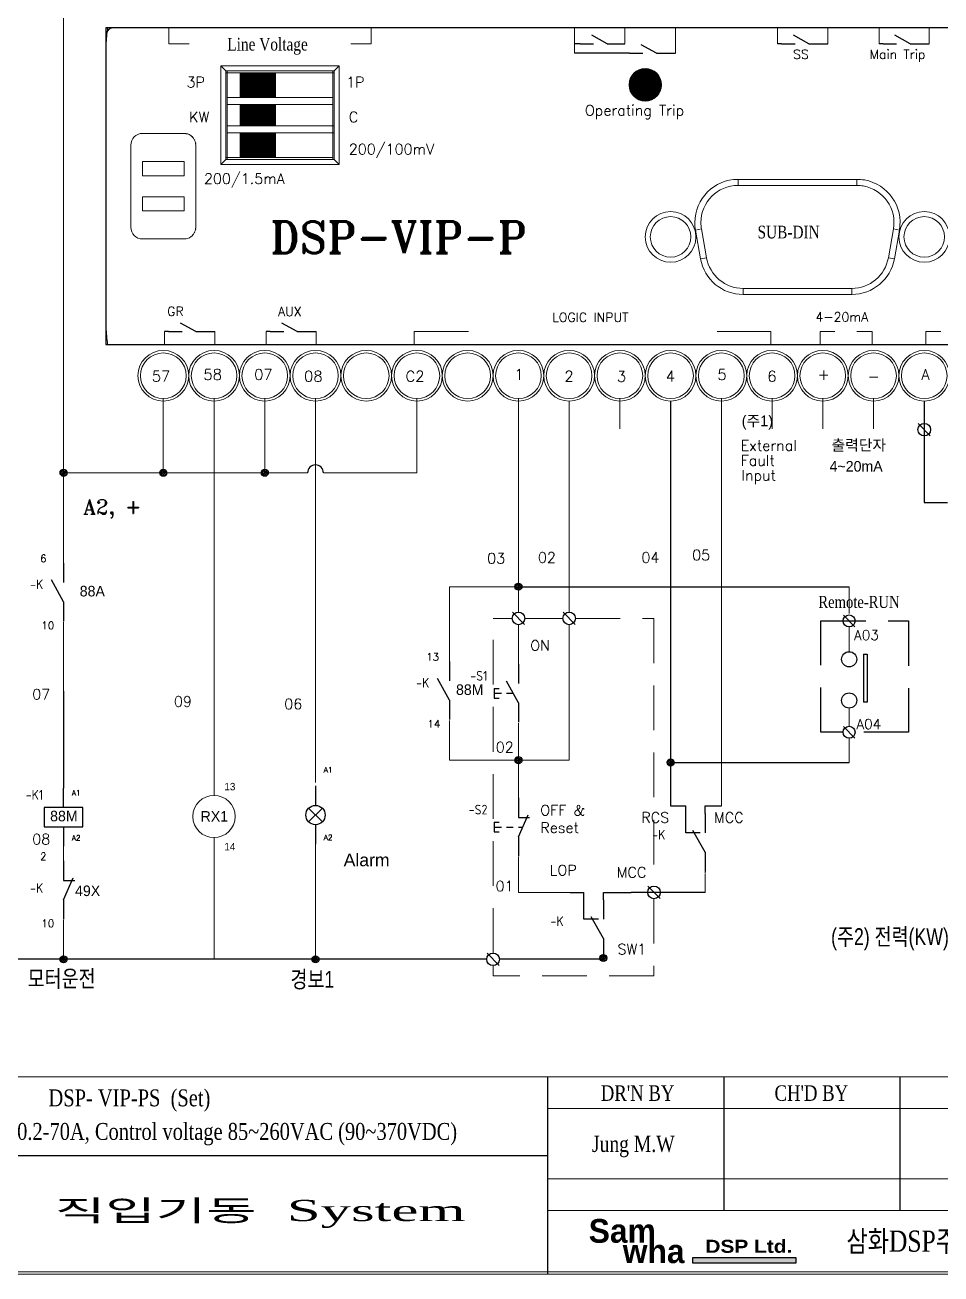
# Model space of a CAD drawing. Header units: millimetres. Extents: x 54 to 1685, y 68 to 1015.
# Drawn here: x 662 to 792, y 379.5 to 556.9 of the extents above; entities that cross this region are included whole.
import ezdxf
from ezdxf.enums import TextEntityAlignment as Align

# ---------------------------------------------------------------- set-up
doc = ezdxf.new("R2010")
doc.units = ezdxf.units.MM
doc.linetypes.add('DASHED2', pattern=[9.525, 6.35, -3.175])
for name, color, linetype in [('40', 7, 'Continuous'), ('70', 7, 'Continuous'), ('SYMS', 7, 'Continuous'), ('TAGS', 150, 'Continuous')]:
    doc.layers.add(name, color=color, linetype=linetype)
doc.styles.add('ROMANS', font='romans')
doc.styles.add('SS', font='batang.ttc', dxfattribs={"width": 0.8})
doc.styles.get("Standard").update_dxf_attribs({"font": 'BareunDotumPro1.ttf'})
doc.styles.add('STYLE2', font='romant.shx')
doc.styles.add('WD_IEC', font='ISOCP2.shx', dxfattribs={"width": 0.9, "height": 4, "bigfont": 'whtmtxt.shx'})
doc.styles.add('굴림체', font='gulim.ttc')

# ---------------------------------------------------------------- blocks, each defined once
blk = doc.blocks.new('VCR21')
for p, q in [((0, 7.5), (0, 2.5)), ((0, -2.5), (-3.12, 3.12)), ((0, -2.5), (0, -7.5))]:
    blk.add_line(p, q)
at = {"style": 'WD_IEC'}
for tag, p in [('INST', (-5.25, 6.75)), ('TAG2', (-5.25, 0.75)), ('LOC', (-5.25, 3.75)), ('XREF', (-5.25, -3.75)), ('DESC1', (-5.25, -6.75)), ('DESC2', (-5.25, -9.75)), ('DESC3', (-5.25, -12.75))]:
    blk.add_attdef(tag, text='', height=2.5, dxfattribs=at).set_placement(p, align=Align.RIGHT)
blk.add_attdef('TERM01', text='', height=2, rotation=90, dxfattribs=at).set_placement((-1, 7.5), align=Align.RIGHT)
at = {"style": 'WD_IEC', "flags": 1}
for tag, p, height in [('X2TERM01', (0, 7.5), 0.32), ('X4LINK', (-2.75, 0), 0.32), ('X1LINK', (-0.5, 0), 0.32), ('CONTACT', (4, -3.5), 1), ('FAMILY', (4, -5), 1), ('COMMON', (5.25, -4.75), 1), ('X8TERM02', (0, -7.5), 0.32)]:
    blk.add_attdef(tag, p, '', height=height, dxfattribs=at)
at = {"style": 'WD_IEC'}
blk.add_attdef('TERM02', (-1, -7.5), '', height=2, rotation=90, dxfattribs=at)
blk = doc.blocks.new('VCR22')
for p, q in [((0, 7.5), (0, 2.5)), ((0, -2.5), (2.5, 3.12)), ((0, 2.5), (2.87, 2.5)), ((0, -2.5), (0, -7.5))]:
    blk.add_line(p, q)
at = {"style": 'WD_IEC'}
for tag, p in [('INST', (-5.25, 5.25)), ('LOC', (-5.25, 2.25)), ('TAG2', (-5.25, -0.75)), ('XREF', (-5.25, -3.75)), ('DESC1', (-5.25, -6.75)), ('DESC2', (-5.25, -9.75)), ('DESC3', (-5.25, -12.75))]:
    blk.add_attdef(tag, text='', height=2.5, dxfattribs=at).set_placement(p, align=Align.RIGHT)
blk.add_attdef('TERM01', text='', height=2, rotation=90, dxfattribs=at).set_placement((-1, 7.5), align=Align.RIGHT)
at = {"style": 'WD_IEC', "flags": 1}
for tag, p, height in [('X2TERM01', (0, 7.5), 0.32), ('X4LINK', (-0.55, 0), 0.32), ('X1LINK', (1.92, 0), 0.32), ('CONTACT', (4, -3.5), 1), ('FAMILY', (4, -5), 1), ('COMMON', (5.25, -4.75), 1), ('X8TERM02', (0, -7.5), 0.32)]:
    blk.add_attdef(tag, p, '', height=height, dxfattribs=at)
at = {"style": 'WD_IEC'}
blk.add_attdef('TERM02', (-1, -7.5), '', height=2, rotation=90, dxfattribs=at)
blk = doc.blocks.new('VPB12')
for p, q in [((0, 7.5), (0, 2.5)), ((-6.25, 1.25), (-6.25, -1.25)), ((-6.25, 1.25), (-5, 1.25)), ((-6.25, 0), (-4.38, 0)), ((-3.12, 0), (-1.39, 0)), ((0, -2.5), (2.5, 3.12)), ((0, 2.5), (2.87, 2.5)), ((0, 0), (1.11, 0)), ((-6.25, -1.25), (-5, -1.25)), ((0, -2.5), (0, -7.5))]:
    blk.add_line(p, q)
at = {"style": 'WD_IEC'}
for tag, p in [('INST', (-8, 10.25)), ('LOC', (-8, 6.75)), ('TAG1', (-8, 3.25)), ('DESC1', (-8, -10.35)), ('DESC2', (-8, -13.85)), ('DESC3', (-8, -17.35))]:
    blk.add_attdef(tag, text='', height=2.5, dxfattribs=at).set_placement(p, align=Align.RIGHT)
blk.add_attdef('TERM01', text='', height=2, rotation=90, dxfattribs=at).set_placement((-1, 7.5), align=Align.RIGHT)
at = {"style": 'WD_IEC', "flags": 1}
for tag, p, height in [('X2TERM01', (0, 7.5), 0.32), ('CONTACT', (0.5, 4.5), 1), ('COMMON', (1.75, 3.25), 1), ('X1LINK', (1.5, 0), 0.32), ('ASSYCODE', (1, -4), 1), ('FAMILY', (1, -5.5), 1), ('CATDESC', (1, -7), 1), ('X8TERM02', (0, -7.5), 0.32)]:
    blk.add_attdef(tag, p, '', height=height, dxfattribs=at)
at = {"style": 'WD_IEC', "flags": 9}
for tag, p in [('MFG', (-8.5, -0.25)), ('CAT', (-8.5, -2.75))]:
    blk.add_attdef(tag, text='', height=1.5, dxfattribs=at).set_placement(p, align=Align.RIGHT)
at = {"style": 'WD_IEC'}
blk.add_attdef('TERM02', (-1, -7.5), '', height=2, rotation=90, dxfattribs=at)
at = {"lineweight": 15, "style": 'WD_IEC'}
blk.add_attdef('XREF', text='', height=2.5, dxfattribs=at).set_placement((-8, -6.35), align=Align.RIGHT)
blk = doc.blocks.new('VPB11')
for p, q in [((0, 7.5), (0, 2.5)), ((-6.25, 1.25), (-6.25, -1.25)), ((-6.25, 1.25), (-5, 1.25)), ((-6.25, 0), (-4.375, 0)), ((0, -2.5), (-3.125, 3.125)), ((-3.125, 0), (-1.389, 0)), ((-6.25, -1.25), (-5, -1.25)), ((0, -2.5), (0, -7.5))]:
    blk.add_line(p, q)
at = {"style": 'WD_IEC'}
for tag, p in [('INST', (-8, 10.25)), ('LOC', (-8, 6.75)), ('TAG1', (-8, 3.25)), ('DESC1', (-8, -10.35)), ('DESC2', (-8, -13.85)), ('DESC3', (-8, -17.35))]:
    blk.add_attdef(tag, text='', height=2.5, dxfattribs=at).set_placement(p, align=Align.RIGHT)
blk.add_attdef('TERM01', text='', height=2, rotation=90, dxfattribs=at).set_placement((-1, 7.5), align=Align.RIGHT)
at = {"style": 'WD_IEC', "flags": 1}
for tag, p, height in [('X2TERM01', (0, 7.5), 0.32), ('CONTACT', (0.5, 4.5), 1), ('COMMON', (1.75, 3.25), 1), ('X1LINK', (0, 0), 0.32), ('ASSYCODE', (1, -4), 1), ('FAMILY', (1, -5.5), 1), ('CATDESC', (1, -7), 1), ('X8TERM02', (0, -7.5), 0.32)]:
    blk.add_attdef(tag, p, '', height=height, dxfattribs=at)
at = {"style": 'WD_IEC', "flags": 9}
for tag, p in [('MFG', (-8.5, -0.25)), ('CAT', (-8.5, -2.75))]:
    blk.add_attdef(tag, text='', height=1.5, dxfattribs=at).set_placement(p, align=Align.RIGHT)
at = {"style": 'WD_IEC'}
blk.add_attdef('TERM02', (-1, -7.5), '', height=2, rotation=90, dxfattribs=at)
at = {"lineweight": 15, "style": 'WD_IEC'}
blk.add_attdef('XREF', text='', height=2.5, dxfattribs=at).set_placement((-8, -6.35), align=Align.RIGHT)
blk = doc.blocks.new('VCR23R')
for p, q in [((-5, 2.5), (-5, 7.5)), ((0, 7.5), (0, 2.5)), ((-1.25, 2.5), (-5, 2.5)), ((0, -2.5), (-3.125, 3.125)), ((0, -2.5), (0, -7.5))]:
    blk.add_line(p, q)
at = {"style": 'WD_IEC'}
for tag, p in [('INST', (-10.25, 6.75)), ('TAG2', (-10.25, 0.75)), ('LOC', (-10.25, 3.75)), ('XREF', (-10.25, -3.75)), ('DESC1', (-10.25, -6.75)), ('DESC2', (-10.25, -9.75)), ('DESC3', (-10.25, -12.75))]:
    blk.add_attdef(tag, text='', height=2.5, dxfattribs=at).set_placement(p, align=Align.RIGHT)
for tag, p in [('TERM03', (-6, 7.5)), ('TERM02', (-1, 7.5))]:
    blk.add_attdef(tag, text='', height=2, rotation=90, dxfattribs=at).set_placement(p, align=Align.RIGHT)
at = {"style": 'WD_IEC', "flags": 1}
for tag, p, height in [('X2TERM03', (-5, 7.5), 0.32), ('X2TERM02', (0, 7.5), 0.32), ('X4LINK', (-3, 0), 0.32), ('X1LINK', (-0.5, 0), 0.32), ('CONTACT', (4, -3.5), 1), ('FAMILY', (4, -5), 1), ('X8TERM01', (0, -7.5), 0.32)]:
    blk.add_attdef(tag, p, '', height=height, dxfattribs=at)
at = {"style": 'WD_IEC'}
blk.add_attdef('TERM01', (-1, -7.5), '', height=2, rotation=90, dxfattribs=at)
blk = doc.blocks.new('VCR1')
for p, q in [((0, 2.5), (0, 7.5)), ((0, -2.5), (0, -7.5))]:
    blk.add_line(p, q)
blk.add_lwpolyline([(-5, 2.5), (-5, -2.5), (5, -2.5), (5, 2.5)], close=True)
at = {"style": 'WD_IEC'}
for tag, p in [('INST', (-5.25, 11.5)), ('LOC', (-5.25, 8)), ('TAG1', (-5.25, 4.5)), ('DESC1', (-5.25, -6.85)), ('DESC2', (-5.25, -10.35)), ('DESC3', (-5.25, -13.85))]:
    blk.add_attdef(tag, text='', height=2.5, dxfattribs=at).set_placement(p, align=Align.RIGHT)
blk.add_attdef('TERM01', text='', height=2, rotation=90, dxfattribs=at).set_placement((-1, 7.5), align=Align.RIGHT)
at = {"style": 'WD_IEC', "flags": 1}
for tag, p, height in [('X2TERM01', (0, 7.5), 0.32), ('X4LINK', (-5, 0), 0.32), ('X1LINK', (5, 0), 0.32), ('ASSYCODE', (1, -4), 1), ('FAMILY', (1, -5.5), 1), ('CATDESC', (1, -7), 1), ('X8TERM02', (0, -7.5), 0.32)]:
    blk.add_attdef(tag, p, '', height=height, dxfattribs=at)
at = {"style": 'WD_IEC', "flags": 9}
for tag, p in [('MFG', (-6, 1)), ('CAT', (-6, -1.5))]:
    blk.add_attdef(tag, text='', height=1.5, dxfattribs=at).set_placement(p, align=Align.RIGHT)
at = {"style": 'WD_IEC'}
blk.add_attdef('TERM02', (-1, -7.5), '', height=2, rotation=90, dxfattribs=at)
at = {"lineweight": 9, "style": 'WD_IEC'}
for tag, p in [('NO', (-5.5, -16.5)), ('NC', (-5.5, -20))]:
    blk.add_attdef(tag, text='', height=2.5, dxfattribs=at).set_placement(p, align=Align.TOP_RIGHT)
for tag, p in [('XREFNO', (-4, -16.5)), ('XREFNC', (-4, -20))]:
    blk.add_attdef(tag, text='', height=2.5, dxfattribs=at).set_placement(p, align=Align.TOP_LEFT)

msp = doc.modelspace()

# ---------------------------------------------------------------- hatches: boundary and pattern name
msp.add_hatch(color=5).paths.add_polyline_path([(756.775, 381.064), (756.775, 381.897), (771.406, 381.897), (771.406, 381.064)])
at = {"layer": '70', "lineweight": 15}
h = msp.add_hatch(dxfattribs=at)
h.set_pattern_fill('ANSI31', color=256, style=0)
h.set_pattern_definition([(45, (-2460.39044, 12863.61303), (-0.0883883476, 0.0883883476), [])])
h.paths.add_polyline_path([(697.573, 550.048), (692.573, 550.048), (692.573, 546.548), (697.573, 546.548)])
h.paths.add_polyline_path([(697.573, 545.548), (692.573, 545.548), (692.573, 542.552), (697.573, 542.552)])
h.paths.add_polyline_path([(697.573, 541.552), (692.573, 541.552), (692.573, 538.052), (697.573, 538.052)])
at = {"layer": '70', "lineweight": 20}
h = msp.add_hatch(dxfattribs=at)
h.set_pattern_fill('ANSI31', color=3, style=0)
h.set_pattern_definition([(45, (-4528.88609, 25251.6529), (-0.08838834765, 0.08838834765), [])])
h.paths.add_polyline_path([(752.338, 548.369, 1), (747.732, 548.369, 1)])
at = {"layer": '70'}
h = msp.add_hatch(dxfattribs=at)
h.set_pattern_fill('ANSI33', color=256, style=0)
h.set_pattern_definition([(45, (1473.3038, 220.82128), (-0.176776695, 0.176776695), []), (45, (1473.48057, 220.82128), (-0.176776695, 0.176776695), [0.125, -0.0625])])
h.paths.add_polyline_path([(667.496, 493.785, 0.4142136), (666.996, 493.285, 0.4142136), (667.496, 492.785)])
h.paths.add_polyline_path([(667.496, 493.785), (667.496, 493.285), (667.996, 493.285, 0.4142136)])
h.paths.add_polyline_path([(667.996, 493.285), (667.496, 493.285), (667.496, 492.785, 0.4142136)])
h = msp.add_hatch(dxfattribs=at)
h.set_pattern_fill('ANSI33', color=256, style=0)
h.set_pattern_definition([(45, (1487.45812, 220.82128), (-0.176776695, 0.176776695), []), (45, (1487.6349, 220.82128), (-0.176776695, 0.176776695), [0.125, -0.0625])])
h.paths.add_polyline_path([(681.65, 493.785, 0.4142136), (681.15, 493.285, 0.4142136), (681.65, 492.785)])
h.paths.add_polyline_path([(681.65, 493.785), (681.65, 493.285), (682.15, 493.285, 0.4142136)])
h.paths.add_polyline_path([(682.15, 493.285), (681.65, 493.285), (681.65, 492.785, 0.4142136)])
h = msp.add_hatch(dxfattribs=at)
h.set_pattern_fill('ANSI33', color=256, style=0)
h.set_pattern_definition([(45, (1501.85457, 220.82128), (-0.176776695, 0.176776695), []), (45, (1502.03135, 220.82128), (-0.176776695, 0.176776695), [0.125, -0.0625])])
h.paths.add_polyline_path([(696.047, 493.785, 0.4142136), (695.547, 493.285, 0.4142136), (696.047, 492.785)])
h.paths.add_polyline_path([(696.047, 493.785), (696.047, 493.285), (696.547, 493.285, 0.4142136)])
h.paths.add_polyline_path([(696.547, 493.285), (696.047, 493.285), (696.047, 492.785, 0.4142136)])
h = msp.add_hatch(dxfattribs=at)
h.set_pattern_fill('ANSI33', color=256, style=0)
h.set_pattern_definition([(45, (1537.85157, 204.65417), (-0.176776695, 0.176776695), []), (45, (1538.02834, 204.65417), (-0.176776695, 0.176776695), [0.125, -0.0625])])
h.paths.add_polyline_path([(732.044, 477.618, 0.4142136), (731.544, 477.118, 0.4142136), (732.044, 476.618)])
h.paths.add_polyline_path([(732.044, 477.618), (732.044, 477.118), (732.544, 477.118, 0.4142136)])
h.paths.add_polyline_path([(732.544, 477.118), (732.044, 477.118), (732.044, 476.618, 0.4142136)])
h = msp.add_hatch(dxfattribs=at)
h.set_pattern_fill('ANSI33', color=256, style=0)
h.set_pattern_definition([(45, (1537.85157, 180.02864), (-0.176776695, 0.176776695), []), (45, (1538.02834, 180.02864), (-0.176776695, 0.176776695), [0.125, -0.0625])])
h.paths.add_polyline_path([(732.044, 452.992, 0.4142136), (731.544, 452.492, 0.4142136), (732.044, 451.992)])
h.paths.add_polyline_path([(732.044, 452.992), (732.044, 452.492), (732.544, 452.492, 0.4142136)])
h.paths.add_polyline_path([(732.544, 452.492), (732.044, 452.492), (732.044, 451.992, 0.4142136)])
h = msp.add_hatch(dxfattribs=at)
h.set_pattern_fill('ANSI33', color=256, style=0)
h.set_pattern_definition([(45, (1559.4415, 179.7013), (-0.176776695, 0.176776695), []), (45, (1559.61827, 179.7013), (-0.176776695, 0.176776695), [0.125, -0.0625])])
h.paths.add_polyline_path([(753.634, 452.665, 0.4142136), (753.134, 452.165, 0.4142136), (753.634, 451.665)])
h.paths.add_polyline_path([(753.634, 452.665), (753.634, 452.165), (754.134, 452.165, 0.4142136)])
h.paths.add_polyline_path([(754.134, 452.165), (753.634, 452.165), (753.634, 451.665, 0.4142136)])
h = msp.add_hatch(dxfattribs=at)
h.set_pattern_fill('ANSI33', color=256, style=0)
h.set_pattern_definition([(45, (1473.30485, 151.7595), (-0.176776695, 0.176776695), []), (45, (1473.48163, 151.7595), (-0.176776695, 0.176776695), [0.125, -0.0625])])
h.paths.add_polyline_path([(667.497, 424.723, 0.4142136), (666.997, 424.223, 0.4142136), (667.497, 423.723)])
h.paths.add_polyline_path([(667.497, 424.723), (667.497, 424.223), (667.997, 424.223, 0.4142136)])
h.paths.add_polyline_path([(667.997, 424.223), (667.497, 424.223), (667.497, 423.723, 0.4142136)])
h = msp.add_hatch(dxfattribs=at)
h.set_pattern_fill('ANSI33', color=256, style=0)
h.set_pattern_definition([(45, (1509.05401, 151.7595), (-0.176776695, 0.176776695), []), (45, (1509.2308, 151.7595), (-0.176776695, 0.176776695), [0.125, -0.0625])])
h.paths.add_polyline_path([(703.246, 424.723, 0.4142136), (702.746, 424.223, 0.4142136), (703.246, 423.723)])
h.paths.add_polyline_path([(703.246, 424.723), (703.246, 424.223), (703.746, 424.223, 0.4142136)])
h.paths.add_polyline_path([(703.746, 424.223), (703.246, 424.223), (703.246, 423.723, 0.4142136)])
h = msp.add_hatch(dxfattribs=at)
h.set_pattern_fill('ANSI33', color=256, style=0)
h.set_pattern_definition([(45, (1549.90025, 151.93568), (-0.176776695, 0.176776695), []), (45, (1550.07702, 151.93568), (-0.176776695, 0.176776695), [0.125, -0.0625])])
h.paths.add_polyline_path([(744.092, 424.899, 0.4142136), (743.592, 424.399, 0.4142136), (744.092, 423.899)])
h.paths.add_polyline_path([(744.092, 424.899), (744.092, 424.399), (744.592, 424.399, 0.4142136)])
h.paths.add_polyline_path([(744.592, 424.399), (744.092, 424.399), (744.092, 423.899, 0.4142136)])

# ---------------------------------------------------------------- linework, layer by layer
at = {"color": 7, "lineweight": 30}
for p, q in [((826.555, 556.432), (673.516, 556.432)), ((673.516, 556.432), (673.516, 511.512)), ((673.516, 511.512), (826.555, 511.512))]:
    msp.add_line(p, q, dxfattribs=at)
for p, q in [((744.637, 554.199), (742.472, 555.402)), ((773.233, 554.199), (771.067, 555.402)), ((787.629, 554.199), (785.464, 555.402)), ((740.787, 554.199), (740.014, 554.199)), ((740.787, 554.199), (742.712, 554.199)), ((744.637, 554.199), (746.562, 554.199)), ((746.562, 554.199), (747.122, 554.199)), ((751.633, 552.84), (749.467, 554.043)), ((769.383, 554.199), (768.811, 554.199)), ((769.383, 554.199), (771.308, 554.199)), ((773.233, 554.199), (775.158, 554.199)), ((775.158, 554.199), (775.919, 554.199)), ((783.779, 554.199), (783.207, 554.199)), ((783.779, 554.199), (785.704, 554.199)), ((787.629, 554.199), (789.554, 554.199)), ((789.554, 554.199), (790.315, 554.199)), ((747.783, 552.84), (740.014, 552.84)), ((747.783, 552.84), (749.708, 552.84)), ((751.633, 552.84), (753.558, 552.84)), ((753.558, 552.84), (754.32, 552.84)), ((686.254, 513.339), (684.089, 514.543)), ((700.656, 513.339), (698.49, 514.543)), ((682.404, 513.339), (681.833, 513.339)), ((682.404, 513.339), (684.329, 513.339)), ((686.254, 513.339), (688.179, 513.339)), ((688.179, 513.339), (688.94, 513.339)), ((696.806, 513.339), (696.234, 513.339)), ((696.806, 513.339), (698.731, 513.339)), ((700.656, 513.339), (702.581, 513.339)), ((702.581, 513.339), (703.342, 513.339)), ((753.634, 503.47), (753.634, 445.998)), ((789.626, 503.47), (789.626, 489.06)), ((789.626, 489.06), (792.943, 489.06)), ((732.044, 477.118), (778.961, 477.118)), ((780.997, 467.524), (781.52, 467.524)), ((781.52, 460.74), (780.997, 460.74)), ((753.634, 452.165), (778.961, 452.165)), ((703.245, 448.825), (703.245, 446.075)), ((702.272, 443.728), (704.217, 445.673)), ((704.217, 443.728), (702.272, 445.673)), ((753.634, 445.998), (755.771, 445.998)), ((755.771, 444.931), (755.771, 445.998)), ((758.521, 445.998), (760.833, 445.998)), ((758.521, 444.931), (758.521, 445.998)), ((703.245, 443.325), (703.245, 440.575)), ((739.369, 433.717), (741.342, 433.717)), ((741.342, 432.649), (741.342, 433.717)), ((744.092, 433.717), (748.059, 433.717)), ((744.092, 432.649), (744.092, 433.717)), ((758.521, 433.717), (748.059, 433.717)), ((718.771, 424.223), (655.936, 424.223)), ((727.554, 424.223), (718.771, 424.223)), ((744.092, 424.223), (729.336, 424.223))]:
    msp.add_line(p, q)
at = {"color": 7, "lineweight": 15}
for p, q in [((689.82, 537.031), (689.82, 551.068)), ((689.82, 551.068), (706.592, 551.068)), ((690.54, 550.348), (689.82, 551.068)), ((690.54, 537.752), (690.54, 550.348)), ((690.54, 550.348), (705.873, 550.348)), ((690.54, 550.048), (705.873, 550.048)), ((690.69, 537.752), (690.69, 550.348)), ((697.573, 546.548), (697.573, 550.048)), ((705.723, 550.348), (705.723, 537.752)), ((705.873, 550.348), (706.592, 551.068)), ((705.873, 550.348), (705.873, 537.752)), ((706.592, 551.068), (706.592, 537.031)), ((690.69, 546.548), (705.723, 546.548)), ((690.69, 545.548), (705.723, 545.548)), ((697.573, 542.552), (697.573, 545.548)), ((678.695, 541.463), (684.605, 541.463)), ((705.873, 542.552), (690.69, 542.552)), ((705.873, 541.552), (690.69, 541.552)), ((697.573, 538.052), (697.573, 541.552)), ((677.039, 528.137), (677.039, 539.807)), ((686.26, 539.807), (686.26, 528.137)), ((690.54, 537.752), (689.82, 537.031)), ((705.723, 538.052), (690.54, 538.052)), ((705.873, 537.752), (690.54, 537.752)), ((705.873, 537.752), (706.592, 537.031)), ((706.592, 537.031), (689.82, 537.031)), ((763.199, 534.946), (780.059, 534.946)), ((763.199, 534.946), (763.199, 534.082)), ((763.199, 534.082), (780.059, 534.082)), ((780.059, 534.946), (780.059, 534.082)), ((757.159, 527.747), (758.011, 527.898)), ((757.878, 523.67), (757.159, 527.747)), ((758.729, 523.82), (758.011, 527.898)), ((785.249, 527.898), (784.53, 523.82)), ((786.1, 527.747), (785.249, 527.898)), ((786.1, 527.747), (785.381, 523.67)), ((684.605, 526.482), (678.695, 526.482)), ((757.878, 523.67), (758.729, 523.82)), ((785.381, 523.67), (784.53, 523.82)), ((779.341, 519.466), (763.917, 519.466)), ((763.917, 518.603), (763.917, 519.466)), ((779.341, 518.603), (763.917, 518.603)), ((779.341, 518.603), (779.341, 519.466))]:
    msp.add_line(p, q, dxfattribs=at)
at = {"color": 7, "lineweight": 0}
for p, q in [((678.695, 537.463), (684.605, 537.463)), ((678.695, 535.463), (684.605, 535.463)), ((678.695, 532.463), (684.605, 532.463)), ((678.695, 530.463), (684.605, 530.463))]:
    msp.add_line(p, q, dxfattribs=at)
at = {"color": 0, "lineweight": 15}
for p, q in [((667.496, 503.47), (667.496, 480.479)), ((703.245, 503.47), (703.245, 449.325)), ((688.849, 499.512), (688.849, 447.495)), ((667.496, 472.135), (667.496, 462.301))]:
    msp.add_line(p, q, dxfattribs=at)
at = {"color": 0}
for p, q in [((790.484, 498.545), (788.768, 500.282)), ((732.902, 471.745), (731.186, 473.482)), ((740.095, 471.745), (738.379, 473.482)), ((779.78, 471.42), (778.142, 473.079)), ((780.997, 467.524), (780.997, 460.74)), ((781.52, 467.524), (781.52, 460.74)), ((779.78, 455.623), (778.142, 457.282)), ((752.128, 432.848), (750.411, 434.586)), ((729.303, 423.354), (727.587, 425.092))]:
    msp.add_line(p, q, dxfattribs=at)
at = {"color": 3, "linetype": 'DASHED2'}
for p, q in [((774.961, 456.453), (774.961, 472.25)), ((774.961, 472.25), (787.404, 472.25)), ((787.404, 472.25), (787.404, 456.453)), ((774.961, 456.453), (774.961, 458.044)), ((778.111, 456.453), (774.961, 456.453)), ((787.404, 456.453), (779.812, 456.453))]:
    msp.add_line(p, q, dxfattribs=at)
at = {"color": 7}
msp.add_line((667.496, 462.301), (667.496, 448.526), dxfattribs=at)
at = {"color": 5}
for p, q in [((756.775, 381.897), (771.406, 381.897)), ((756.775, 381.064), (756.775, 381.897)), ((771.406, 381.897), (771.406, 381.064)), ((771.406, 381.064), (756.775, 381.064))]:
    msp.add_line(p, q, dxfattribs=at)
at = {"color": 3, "lineweight": 15}
msp.add_circle((750.035, 548.369), 2.303, dxfattribs=at)
at = {"color": 7, "lineweight": 15}
for centre, radius in [((753.634, 526.773), 3.599), ((789.626, 526.773), 3.599), ((753.634, 526.773), 2.879), ((789.626, 526.773), 2.879), ((681.65, 507.069), 3.599), ((681.65, 507.069), 3.239), ((688.848, 507.069), 3.599), ((688.848, 507.069), 3.239), ((696.047, 507.069), 3.599), ((696.047, 507.069), 3.239), ((703.245, 507.069), 3.599), ((703.245, 507.069), 3.239), ((710.444, 507.069), 3.599), ((710.443, 507.069), 3.239), ((717.642, 507.069), 3.599), ((717.642, 507.069), 3.239), ((724.84, 507.069), 3.599), ((724.84, 507.069), 3.239), ((732.039, 507.069), 3.599), ((732.039, 507.069), 3.239), ((739.237, 507.069), 3.599), ((739.237, 507.069), 3.239), ((746.435, 507.069), 3.599), ((746.436, 507.069), 3.239), ((753.634, 507.069), 3.599), ((753.634, 507.069), 3.239), ((760.832, 507.069), 3.599), ((760.833, 507.069), 3.238), ((768.031, 507.069), 3.599), ((768.031, 507.069), 3.239), ((775.229, 507.069), 3.599), ((775.229, 507.069), 3.239), ((782.428, 507.069), 3.599), ((782.428, 507.069), 3.239), ((789.626, 507.069), 3.599), ((789.626, 507.069), 3.239)]:
    msp.add_circle(centre, radius, dxfattribs=at)
at = {"color": 0}
for centre, radius in [((789.626, 499.414), 0.891), ((732.044, 472.613), 0.891), ((739.237, 472.613), 0.891), ((778.961, 472.25), 0.851), ((778.961, 466.808), 1.074), ((778.961, 460.964), 1.074), ((778.961, 456.453), 0.851), ((751.269, 433.717), 0.891), ((728.445, 424.223), 0.891)]:
    msp.add_circle(centre, radius, dxfattribs=at)
msp.add_circle((703.245, 444.7), 1.375)
at = {"color": 7, "lineweight": 30}
msp.add_arc((674.516, 555.432), 1, 90, 180, dxfattribs=at)
at = {"color": 0}
msp.add_arc((703.245, 493.285), 1.125, 0, 180, dxfattribs=at)
at = {"color": 7, "lineweight": 15}
for points in [[(673.754, 556.432), (673.665, 555.626), (673.585, 554.821), (673.516, 554.014)], [(678.695, 541.463), (677.78, 541.463), (677.039, 540.72), (677.039, 539.807)], [(677.039, 528.137), (677.039, 527.224), (677.78, 526.482), (678.695, 526.482)], [(757.878, 523.67), (758.394, 520.74), (760.942, 518.603), (763.917, 518.603)], [(758.729, 523.82), (759.172, 521.302), (761.361, 519.466), (763.917, 519.466)], [(779.341, 519.466), (781.897, 519.466), (784.087, 521.302), (784.53, 523.82)], [(779.341, 518.603), (782.318, 518.603), (784.864, 520.74), (785.381, 523.67)], [(673.516, 513.931), (673.585, 513.124), (673.665, 512.317), (673.754, 511.512)]]:
    msp.add_open_spline(points, degree=3, dxfattribs=at)
for points, knots in [([(686.26, 539.807), (686.172, 540.579), (686.334, 539.555), (686.179, 540.319), (685.857, 541.026), (686.327, 540.103), (685.944, 540.78), (685.419, 541.353), (686.151, 540.621), (685.578, 541.146), (684.901, 541.528), (685.825, 541.059), (685.117, 541.382), (684.354, 541.535), (685.377, 541.374), (684.605, 541.463)], [0, 0, 0, 0, 1, 1, 1, 2, 2, 2, 3, 3, 3, 4, 4, 4, 5, 5, 5, 5]), ([(763.199, 534.946), (759.812, 534.946), (757.065, 532.199), (757.065, 528.813), (757.065, 528.456), (757.097, 528.099), (757.159, 527.747)], [0, 0, 0, 0, 1, 1, 1, 2, 2, 2, 2]), ([(763.199, 534.082), (760.289, 534.082), (757.93, 531.723), (757.93, 528.813), (757.93, 528.507), (757.957, 528.2), (758.011, 527.898)], [0, 0, 0, 0, 1, 1, 1, 2, 2, 2, 2]), ([(786.1, 527.747), (786.688, 531.084), (784.461, 534.264), (781.124, 534.853), (780.773, 534.915), (780.417, 534.946), (780.059, 534.946)], [0, 0, 0, 0, 1, 1, 1, 2, 2, 2, 2]), ([(785.249, 527.898), (785.755, 530.763), (783.841, 533.496), (780.975, 534.001), (780.672, 534.056), (780.367, 534.082), (780.059, 534.082)], [0, 0, 0, 0, 1, 1, 1, 2, 2, 2, 2]), ([(684.605, 526.482), (685.377, 526.571), (684.354, 526.409), (685.117, 526.563), (685.825, 526.885), (684.901, 526.416), (685.578, 526.798), (686.151, 527.323), (685.419, 526.592), (685.944, 527.164), (686.327, 527.842), (685.857, 526.919), (686.179, 527.625), (686.334, 528.388), (686.172, 527.365), (686.26, 528.137)], [0, 0, 0, 0, 1, 1, 1, 2, 2, 2, 3, 3, 3, 4, 4, 4, 5, 5, 5, 5]), ([(673.525, 515.617), (673.525, 515.611), (673.521, 515.608), (673.516, 515.608), (673.51, 515.608), (673.506, 515.611), (673.506, 515.617), (673.506, 515.621), (673.51, 515.625), (673.516, 515.625), (673.521, 515.625), (673.525, 515.621), (673.525, 515.617)], [0, 0, 0, 0, 1, 1, 1, 2, 2, 2, 3, 3, 3, 4, 4, 4, 4])]:
    msp.add_open_spline(points, degree=3, knots=knots, dxfattribs=at)
at = {"layer": '40', "color": 0}
for p, q in [((736.223, 379.541), (736.223, 407.541)), ((761.223, 388.541), (761.223, 407.541)), ((786.223, 388.541), (786.223, 407.541)), ((736.223, 396.341), (646.223, 396.341))]:
    msp.add_line(p, q, dxfattribs=at)
at = {"layer": '40', "color": 0, "lineweight": 13}
for p, q in [((886.223, 403.041), (736.223, 403.041)), ((886.023, 393.041), (736.223, 393.041)), ((886.023, 388.541), (736.223, 388.541))]:
    msp.add_line(p, q, dxfattribs=at)
at = {"layer": '70', "lineweight": 15}
for p, q in [((667.496, 493.285), (667.494, 629.446)), ((682.427, 554.199), (682.427, 556.432)), ((711.129, 554.199), (711.129, 556.432)), ((740.014, 552.84), (740.014, 556.432)), ((747.122, 554.199), (747.122, 556.432)), ((754.32, 552.84), (754.32, 556.432)), ((768.811, 554.199), (768.811, 556.432)), ((775.919, 554.199), (775.919, 556.432)), ((783.207, 554.199), (783.207, 556.432)), ((790.315, 554.199), (790.315, 556.432)), ((685.307, 554.199), (682.427, 554.199)), ((708.249, 554.199), (711.129, 554.199)), ((681.833, 513.339), (681.833, 511.512)), ((688.94, 513.339), (688.94, 511.512)), ((696.234, 513.339), (696.234, 511.512)), ((703.342, 513.339), (703.342, 511.512)), ((717.246, 513.339), (717.246, 511.512)), ((724.961, 513.339), (717.246, 513.339)), ((767.857, 513.339), (760.257, 513.339)), ((767.857, 513.339), (767.857, 511.512)), ((776.957, 513.339), (774.833, 513.339)), ((774.833, 513.339), (774.833, 511.512)), ((780.034, 513.339), (782.251, 513.339)), ((782.251, 513.339), (782.251, 511.512)), ((791.957, 513.339), (789.833, 513.339)), ((789.833, 513.339), (789.833, 511.512)), ((681.65, 493.285), (681.65, 503.83)), ((688.849, 499.512), (688.849, 503.83)), ((696.047, 493.285), (696.047, 503.83)), ((703.245, 499.512), (703.245, 503.83)), ((717.645, 499.512), (717.645, 503.83)), ((732.044, 473.504), (732.043, 503.83)), ((746.436, 499.512), (746.436, 503.83)), ((760.833, 445.998), (760.833, 503.83)), ((768.033, 499.512), (768.033, 503.83)), ((775.23, 499.512), (775.23, 503.83)), ((782.43, 499.512), (782.43, 503.83)), ((739.237, 473.504), (739.237, 503.47)), ((717.645, 499.512), (717.645, 493.285)), ((667.496, 493.285), (702.12, 493.285)), ((704.37, 493.285), (717.645, 493.285)), ((722.277, 477.118), (722.277, 466.497)), ((722.277, 477.118), (732.044, 477.118)), ((778.961, 477.118), (778.961, 473.324)), ((732.044, 468.41), (732.044, 471.722)), ((739.237, 468.41), (739.237, 471.722)), ((778.961, 471.399), (778.961, 467.882)), ((732.044, 468.41), (732.044, 466.113)), ((739.237, 468.41), (739.237, 452.492)), ((778.961, 457.303), (778.961, 459.89)), ((722.277, 458.126), (722.277, 452.492)), ((732.044, 457.742), (732.044, 447.121)), ((778.961, 455.602), (778.961, 452.165)), ((722.277, 452.492), (739.237, 452.492)), ((703.246, 424.223), (703.245, 443.325)), ((667.496, 438.177), (667.496, 442.526)), ((688.846, 424.223), (688.846, 441.495)), ((732.044, 438.75), (732.044, 433.717)), ((758.521, 439.431), (758.521, 436.504)), ((758.521, 436.383), (758.521, 433.717)), ((732.044, 433.717), (739.369, 433.717)), ((667.497, 424.223), (667.497, 429.833)), ((744.092, 427.149), (744.092, 424.223))]:
    msp.add_line(p, q, dxfattribs=at)
at = {"layer": '70', "lineweight": 13}
for p, q in [((692.573, 550.048), (692.573, 546.548)), ((692.573, 545.548), (692.573, 542.552)), ((692.573, 541.552), (692.573, 538.052)), ((678.695, 537.463), (678.695, 535.463)), ((684.605, 537.463), (684.605, 535.463)), ((678.695, 532.463), (678.695, 530.463)), ((684.605, 532.463), (684.605, 530.463))]:
    msp.add_line(p, q, dxfattribs=at)
at = {"layer": '70', "color": 1, "linetype": 'DASHED2', "lineweight": 15}
for p, q in [((728.445, 472.613), (731.153, 472.613)), ((728.445, 425.114), (728.445, 472.613)), ((732.935, 472.613), (738.346, 472.613)), ((740.128, 472.613), (751.269, 472.613)), ((751.269, 472.613), (751.269, 434.608)), ((751.269, 432.826), (751.269, 421.896)), ((728.445, 421.896), (728.445, 423.332)), ((751.269, 421.896), (728.445, 421.896))]:
    msp.add_line(p, q, dxfattribs=at)
at = {"layer": '70', "color": 0, "lineweight": 13}
msp.add_line((506.223, 407.541), (886.223, 407.541), dxfattribs=at)
for points in [[(886.223, 379.541), (506.223, 379.541), (506.223, 649.541), (886.223, 649.541)], [(885.923, 379.841), (506.523, 379.841), (506.523, 649.241), (885.923, 649.241)]]:
    msp.add_lwpolyline(points, close=True, dxfattribs=at)
at = {"layer": '70'}
for centre in [(667.496, 493.285), (681.65, 493.285), (696.047, 493.285), (732.044, 477.118), (732.044, 452.492), (753.634, 452.165), (667.497, 424.223), (703.246, 424.223), (744.092, 424.399)]:
    msp.add_circle(centre, 0.5, dxfattribs=at)
at = {"layer": '70', "lineweight": 15}
msp.add_circle((688.849, 444.495), 3, dxfattribs=at)

# ---------------------------------------------------------------- block references
at = {"layer": 'SYMS'}
ref = msp.add_blockref('VCR21', (667.496, 476.354), dxfattribs=dict(at, xscale=0.55, yscale=0.55, zscale=0.55))
ref.add_attrib('TAG2', '-K', dxfattribs={"layer": 'TAGS', "height": 1.375, "style": 'WD_IEC'}).set_placement((664.608, 476.766), align=Align.RIGHT)
ref = msp.add_blockref('VCR21', (722.277, 462.372), dxfattribs=dict(at, xscale=0.55, yscale=0.55, zscale=0.55))
ref.add_attrib('TAG2', '-K', dxfattribs={"layer": 'TAGS', "height": 1.375, "style": 'WD_IEC'}).set_placement((719.389, 462.784), align=Align.RIGHT)
ref = msp.add_blockref('VPB11', (732.044, 461.988), dxfattribs=dict(at, xscale=0.55, yscale=0.55, zscale=0.55))
ref.add_attrib('TAG1', '-S1', dxfattribs={"layer": 'TAGS', "height": 1.375, "style": 'WD_IEC'}).set_placement((727.644, 463.776), align=Align.RIGHT)
ref = msp.add_blockref('VCR1', (667.496, 444.401), dxfattribs=dict(at, xscale=0.55, yscale=0.55, zscale=0.55))
ref.add_attrib('TAG1', '-K1', dxfattribs={"layer": 'TAGS', "height": 1.375, "style": 'WD_IEC'}).set_placement((664.608, 446.876), align=Align.RIGHT)
ref = msp.add_blockref('VPB12', (732.044, 442.996), dxfattribs=dict(at, xscale=0.55, yscale=0.55, zscale=0.55))
ref.add_attrib('TAG1', '-S2', dxfattribs={"layer": 'TAGS', "height": 1.375, "style": 'WD_IEC'}).set_placement((727.644, 444.783), align=Align.RIGHT)
at = {"layer": 'SYMS', "color": 1}
ref = msp.add_blockref('VCR23R', (758.521, 440.806), dxfattribs=dict(at, xscale=0.55, yscale=0.55, zscale=0.55))
ref.add_attrib('TAG2', '-K', dxfattribs={"layer": 'TAGS', "height": 1.375, "style": 'WD_IEC'}).set_placement((752.884, 441.218), align=Align.RIGHT)
at = {"layer": 'SYMS'}
ref = msp.add_blockref('VCR22', (667.496, 434.052), dxfattribs=dict(at, xscale=0.55, yscale=0.55, zscale=0.55))
ref.add_attrib('TAG2', '-K', dxfattribs={"layer": 'TAGS', "height": 1.375, "style": 'WD_IEC'}).set_placement((664.609, 433.639), align=Align.RIGHT)
at = {"layer": 'SYMS', "color": 1}
ref = msp.add_blockref('VCR23R', (744.092, 428.524), dxfattribs=dict(at, xscale=0.55, yscale=0.55, zscale=0.55))
ref.add_attrib('TAG2', '-K', dxfattribs={"layer": 'TAGS', "height": 1.375, "style": 'WD_IEC'}).set_placement((738.455, 428.937), align=Align.RIGHT)

# ---------------------------------------------------------------- texts
at = {"color": 0, "width": 0.8}
for s, height, style, p in [('Line Voltage', 1.8, 'SS', (690.732, 553.229)), ('SUB-DIN', 1.8, 'SS', (765.964, 526.56)), ('모터운전', 2.4, '굴림체', (662.4, 420.284)), ('경보1', 2.4, '굴림체', (699.698, 420.169)), ('DSP- VIP-PS  (Set) ', 2.4, 'SS', (665.362, 403.349)), ('Current 0.2-70A, Control voltage 85~260VAC (90~370VDC)', 2.4, 'SS', (651.328, 398.583)), ('삼화DSP주식회사', 3, 'SS', (778.587, 382.712))]:
    msp.add_text(s, height=height, dxfattribs=dict(at, style=style)).set_placement(p)
at = {"color": 0, "style": 'STYLE2'}
for s, height, p in [('SS', 1.3032, (771.011, 552.045)), ('Main Trip', 1.3032, (781.858, 552.045)), ('3P', 1.4866, (684.942, 547.99)), ('1P', 1.4866, (707.593, 547.99)), ('KW', 1.4866, (685.323, 543.046)), ('C ', 1.4866, (707.973, 543.046)), ('Operating Trip', 1.48657, (741.474, 543.997)), ('200/100mV', 1.4866, (707.973, 538.482)), ('200/1.5mA', 1.4866, (687.417, 534.298)), ('DSP-VIP-P', 4.4813, (696.809, 524.479)), ('GR', 1.3032, (682.202, 515.561)), ('AUX', 1.3032, (697.932, 515.54)), ('LOGIC INPUT', 1.30319, (736.817, 514.698)), ('4-20mA', 1.3032, (774.192, 514.762)), ('57', 1.5253, (680.028, 506.226)), ('58', 1.5253, (687.347, 506.479)), ('07', 1.5253, (694.548, 506.479)), ('08', 1.5253, (701.629, 506.226)), ('C2', 1.5253, (716.029, 506.226)), ('1', 1.525, (731.477, 506.479)), ('2', 1.525, (738.558, 506.226)), ('3', 1.525, (746.018, 506.198)), ('4', 1.525, (752.958, 506.226)), ('5', 1.525, (760.277, 506.479)), ('6', 1.525, (767.358, 506.226)), ('+', 1.525, (774.511, 506.479)), ('A', 1.525, (789.193, 506.479)), ('-', 1.525, (781.592, 506.226)), ('External', 1.4866, (763.579, 496.41)), ('Fault', 1.4866, (763.579, 494.291)), ('Input', 1.4866, (763.68, 492.171)), ('6', 1.068, (664.172, 480.596)), ('10', 1.0677, (664.35, 471.084)), ('ON', 1.4866, (733.714, 468.036)), ('13', 1.0677, (718.953, 466.615)), ('14', 1.0677, (719.13, 457.103)), ('A1', 0.7627, (704.416, 450.738)), ('A1', 0.7627, (668.667, 447.475)), ('OFF &', 1.4866, (735.141, 444.637)), ('RCS', 1.4866, (749.474, 443.613)), ('MCC', 1.4866, (759.791, 443.613)), ('Reset', 1.4866, (735.141, 442.167)), ('A2', 0.7627, (668.667, 441.081)), ('A2', 0.7627, (704.416, 441.141)), ('2', 1.068, (664.172, 438.294)), ('LOP', 1.4866, (736.491, 436.12)), ('MCC', 1.4866, (745.989, 435.815)), ('10', 1.0677, (664.35, 428.782)), ('SW1', 1.4866, (746.101, 424.91))]:
    msp.add_text(s, height=height, dxfattribs=at).set_placement(p)
at = {"color": 0, "linetype": 'Continuous'}
for s, height, p in [('4~20mA', 1.5, (779.959, 494.209)), ('88A', 1.5, (671.576, 476.484)), ('88M', 1.5, (725.132, 462.502)), ('13', 1.05, (691.092, 448.739)), ('88M', 1.5, (667.541, 444.558)), ('RX1', 1.5, (688.894, 444.513)), ('14', 1.05, (691.092, 440.213)), ('49X', 1.5, (670.914, 433.947))]:
    msp.add_text(s, height=height, dxfattribs=at).set_placement(p, align=Align.MIDDLE)
at = {"color": 3, "style": 'STYLE2'}
for s, height, p in [('A2, +', 2.0812, (670.3, 487.424)), ('05', 1.4866, (756.694, 480.877)), ('03', 1.4866, (727.607, 480.394)), ('02', 1.4866, (734.801, 480.517)), ('04', 1.4866, (749.495, 480.517)), ('A03', 1.4192, (779.657, 469.548)), ('07', 1.4866, (663.059, 461.104)), ('09', 1.4866, (683.16, 460.067)), ('06', 1.4866, (698.809, 459.715)), ('A04', 1.4192, (779.996, 456.912)), ('02', 1.4866, (728.824, 453.594)), ('08', 1.4866, (663.059, 440.536)), ('01', 1.4866, (728.805, 433.871))]:
    msp.add_text(s, height=height, dxfattribs=at).set_placement(p)
at = {"color": 3, "style": 'SS', "width": 0.8}
msp.add_text('Remote-RUN', height=1.7168, dxfattribs=at).set_placement((774.6, 474.098))
at = {"style": '굴림체', "width": 0.8}
msp.add_text('(주2) 전력(KW) & cosθ(역률) 검출시 위상각 필요 CT방향준수.', height=2.4, dxfattribs=at).set_placement((776.403, 426.23))
at = {"color": 0, "style": 'SS', "width": 1.748476}
msp.add_text('직입기동  System', height=3, dxfattribs=at).set_placement((666.275, 387.061), (724.536, 387.061), align=Align.FIT)
at = {"color": 20, "insert": (742.011, 387.352), "char_height": 3.375, "width": 12.12824, "attachment_point": 1}
msp.add_mtext('{\\fPump Demi Bold LET|b0|i0|c0|p2;Sam}', dxfattribs=at)
at = {"color": 5, "insert": (746.843, 384.463), "char_height": 3.375, "width": 12.12824, "attachment_point": 1}
msp.add_mtext('{\\fPump Demi Bold LET|b0|i0|c0|p2;wha}', dxfattribs=at)
at = {"color": 0, "insert": (758.569, 384.404), "char_height": 1.85118, "width": 32.93713, "attachment_point": 1}
msp.add_mtext('{\\fArial Black|b0|i0|c0|p34;DSP Ltd.}', dxfattribs=at)
at = {"layer": '40', "color": 0, "style": 'SS', "width": 0.8}
for s, height, p in [("DR'N BY", 2.2, (748.948, 404.126)), ("CH'D BY", 2.2, (773.603, 404.126)), ('Jung M.W', 2.3, (748.343, 396.87))]:
    msp.add_text(s, height=height, dxfattribs=at).set_placement(p, align=Align.CENTER)
at = {"layer": '70', "color": 6, "lineweight": 13, "insert": (763.718, 501.424), "char_height": 1.54228, "width": 22.27733, "attachment_point": 1, "style": '굴림체'}
msp.add_mtext('{\\fMoeumT R|b0|i0|c129|p18;(주\\f@MoeumT R|b0|i0|c129|p18;1\\fMoeumT R|b0|i0|c129|p18;)}', dxfattribs=at)
at = {"layer": '70', "lineweight": 13, "attachment_point": 1}
for s, insert, char_height, width, style in [('{\\fMoeumT R|b0|i0|c129|p18;출력단자}', (776.466, 497.98), 1.54228, 10.28458, '굴림체'), ('{\\fArial|b0|i0|c0|p34;Alarm}', (707.244, 439.214), 1.78504, 17.37883, 'ROMANS')]:
    msp.add_mtext(s, dxfattribs=dict(at, insert=insert, char_height=char_height, width=width, style=style))

doc.saveas('drawing.dxf')
